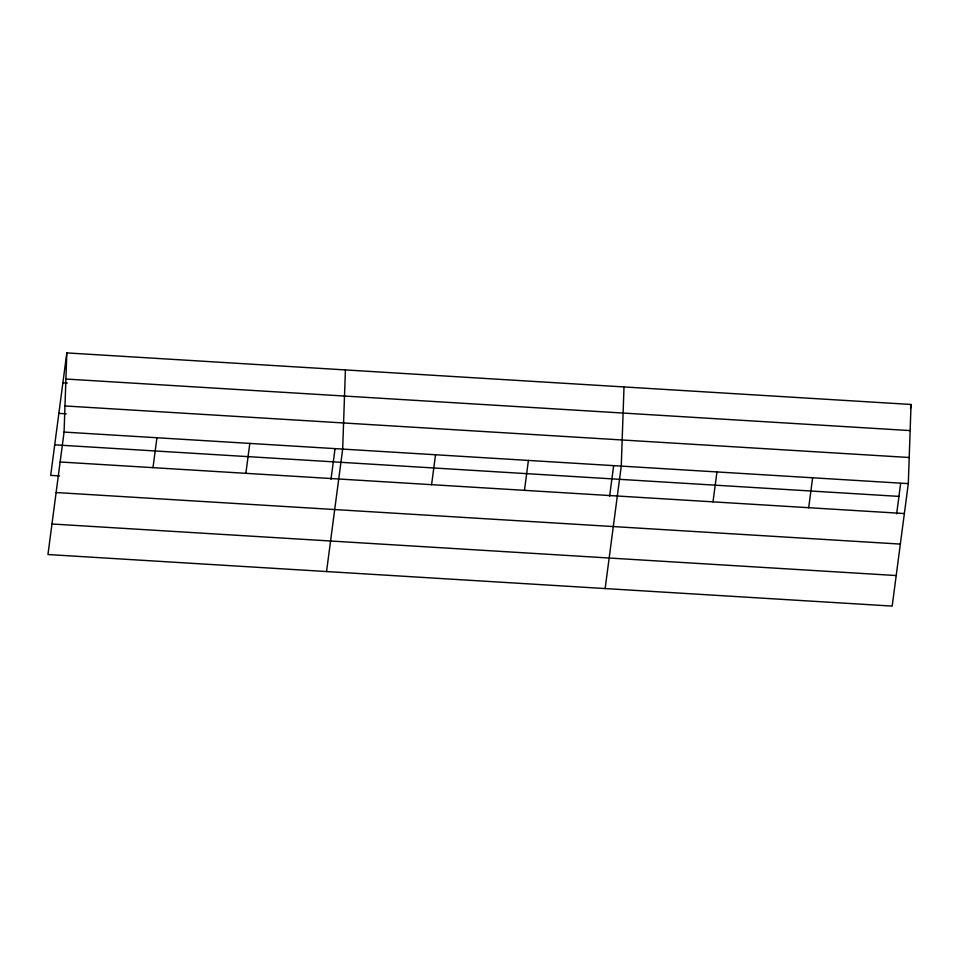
<?xml version="1.0" encoding="UTF-8"?>
<svg xmlns="http://www.w3.org/2000/svg" width="959" height="959" viewBox="0 0 959 959"><rect width="100%" height="100%" fill="white"/><g stroke="black" fill="none" stroke-linecap="round" stroke-linejoin="round"><path stroke-width="1.44" d="M64.073 432.077L66.818 352.912L911.05 404.47L908.305 483.624L892.182 606.088L47.95 554.53L64.073 432.077L908.305 483.624M345.42 369.922L342.663 449.088L326.551 571.552M624.009 386.933L621.264 466.098L605.141 588.562M66.818 352.912L50.695 475.376L59.542 475.916M152.996 467.668L156.94 437.748M245.864 473.338L249.808 443.418M331.011 479.296L335.003 448.968M431.598 484.679L435.53 454.758M524.465 490.349L528.397 460.428M609.612 496.306L613.604 465.99M713.005 501.857L716.948 471.948M808.689 507.707L812.621 477.786M896.653 513.832L900.645 483.516M910.487 408.738L911.05 404.47M65.907 379.033L910.139 430.591M62.874 382.833L67.298 383.097M64.972 405.957L909.216 457.503M58.859 413.365L66.231 413.82M54.711 444.832L898.943 496.39M60.129 461.986L904.361 513.544M56.113 492.53L900.345 544.089M51.966 523.998L896.197 575.544"/></g></svg>
